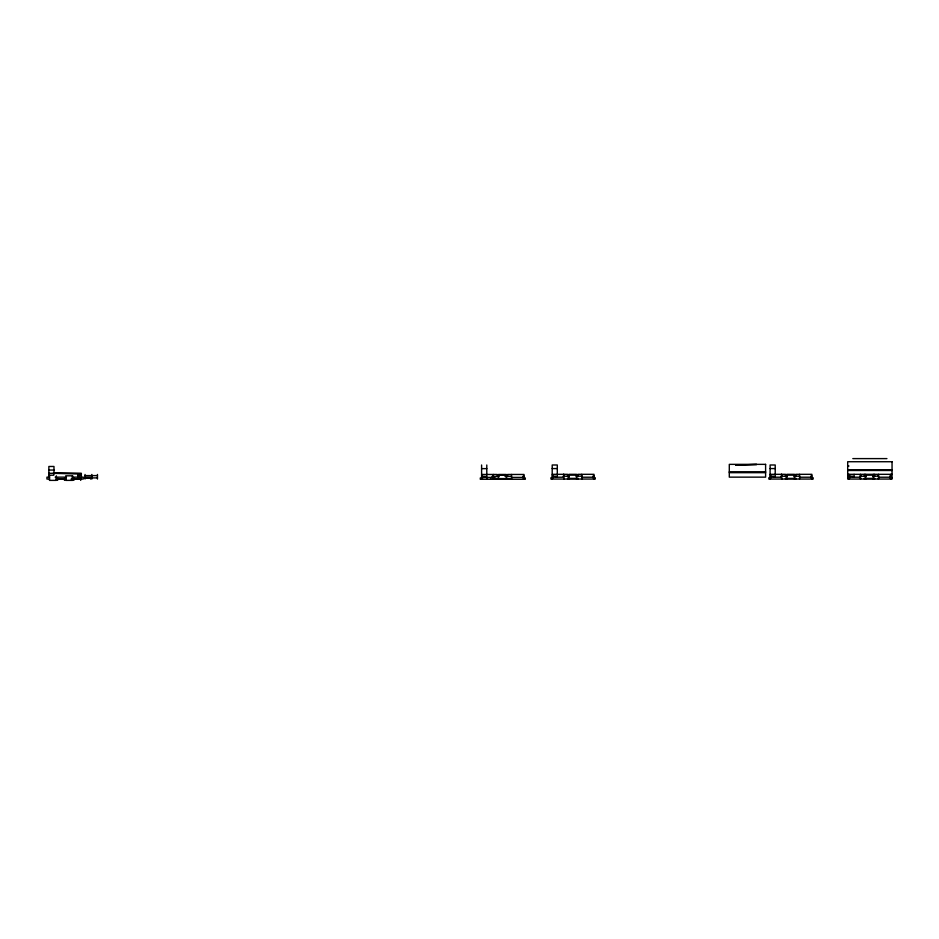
<?xml version="1.0" encoding="UTF-8"?>
<svg xmlns="http://www.w3.org/2000/svg" width="939" height="939" viewBox="0 0 939 939"><rect width="100%" height="100%" fill="white"/><g stroke="black" fill="none" stroke-linecap="round" stroke-linejoin="round"><path stroke-width="1.41" d="M848.973 477.775L848.973 476.496M71.423 479.172L81.341 479.054M852.812 458.608L886.932 458.608M847.694 466.014L848.973 466.014M552.202 468.573L557.308 468.573M770.097 468.573L775.215 468.573M481.601 468.631L486.789 468.631M847.694 469.911L892.05 469.911M48.863 470.052L53.981 470.052M847.694 470.486L892.05 470.486M729.298 471.789L765.602 471.789M729.298 472.669L765.602 472.669M48.863 473.303L81.341 473.303L81.341 477.141M552.202 474.324L567.602 474.324L567.602 476.754M770.097 474.324L785.497 474.324L785.497 476.754M847.694 474.324L892.05 474.324M481.601 474.465L497.236 474.465L497.236 476.543M48.863 475.216L53.793 475.216M81.341 475.216L77.691 475.216L77.691 477.141M568.881 475.134L576.546 475.134M786.776 475.134L794.453 475.134M865.652 475.134L873.329 475.134M498.527 475.275L506.321 475.275M85.026 475.603L97.456 475.603M85.026 475.791L91.858 475.791M481.601 476.214L482.634 476.214L482.634 477.974L480.298 477.974L480.298 479.266L525.324 479.266L525.324 477.974L522.988 477.974L522.988 476.214L524.021 476.214M552.202 476.05L553.224 476.05L553.224 477.775L550.923 477.775L550.923 479.054L595.279 479.054L595.279 477.775L592.979 477.775L592.979 476.05L594 476.05M770.097 476.05L771.119 476.05L771.119 477.775L768.818 477.775L768.818 479.054L813.174 479.054L813.174 477.775L810.873 477.775L810.873 476.05L811.895 476.05M848.973 476.05L849.995 476.05L849.995 477.775L847.694 477.775M890.771 476.05L889.749 476.05L889.749 477.775L892.05 477.775M482.634 476.413L485.486 476.413L485.486 477.399M492.013 476.413L499.055 476.413M505.018 476.413L511.509 476.331M553.224 476.237L556.029 476.237L556.029 477.212M563.095 476.237L569.386 476.237M576.018 476.237L581.664 476.155M771.119 476.237L773.936 476.237L773.936 477.212M780.99 476.237L787.293 476.237M793.913 476.237L799.559 476.155M849.995 476.237L852.812 476.237L852.812 477.212M859.866 476.237L866.169 476.237M872.789 476.237L878.435 476.155M890.771 476.496L890.771 477.775M49.614 477.141L46.95 477.141L46.95 479.054L49.614 479.054M55.19 477.141L66.446 477.141M72.068 477.141L83.254 477.141L83.254 479.054L71.176 479.054M482.634 477.399L493.28 477.399M511.567 477.399L522.988 477.399M553.224 477.212L563.705 477.212M581.722 477.212L592.979 477.212M771.119 477.212L781.6 477.212M799.629 477.212L810.873 477.212M849.995 477.212L860.476 477.212M878.505 477.212L889.749 477.212M85.026 477.716L91.858 477.716M85.026 477.904L97.456 477.904M568.881 478.385L576.546 478.385M786.776 478.385L794.453 478.385M865.652 478.385L873.329 478.385M493.339 478.585L497.236 478.585M498.527 478.585L506.321 478.585M507.612 478.585L511.509 478.585M55.929 479.054L66.305 479.054M57.619 479.242L64.462 479.242M73.852 479.242L80.695 479.242M53.1 473.35L81.341 473.679L53.793 473.303M890.771 474.324L890.771 479.054M878.505 474.324L878.505 479.054M878.435 475.134L878.435 476.754M878.435 478.385L878.435 479.054M874.596 474.324L874.596 476.754M874.596 478.28L874.596 479.054M873.329 474.324L873.329 479.054M865.652 474.324L865.652 479.054M864.373 474.324L864.373 476.754M864.373 478.28L864.373 479.054M860.547 476.754L860.547 474.324L860.476 479.054L860.547 478.385M854.091 474.324L854.091 477.212M848.973 474.324L848.973 479.054M811.895 479.054L811.895 474.324L795.72 474.324L795.72 476.754M799.629 474.324L799.559 479.054M795.72 478.28L795.72 479.054M794.453 479.054L794.453 474.324L786.776 474.324L786.776 479.054M785.497 478.28L785.497 479.054M781.671 474.324L781.671 476.754M781.671 478.385L781.671 479.054M781.6 474.324L781.6 479.054M775.215 477.212L775.215 464.993L770.097 464.993L770.097 479.054M594 479.054L594 474.324L577.825 474.324L577.825 476.754M581.722 474.324L581.722 479.054M581.664 475.134L581.664 476.754M581.664 478.385L581.664 479.054M577.825 478.28L577.825 479.054M576.546 479.054L576.546 474.324L568.881 474.324L568.881 479.054M567.602 478.28L567.602 479.054M563.764 474.324L563.764 476.754M563.764 478.385L563.764 479.054M563.705 474.324L563.705 479.054M557.308 477.212L557.308 464.993L552.202 464.993L552.202 479.054M524.021 479.266L524.021 474.465L507.612 474.465L507.612 476.543M511.567 474.465L511.509 479.266M507.612 478.35L507.612 479.266M506.321 479.266L506.321 474.465L498.527 474.465L498.527 479.266M497.236 478.35L497.236 479.266M495.17 477.974L495.17 479.266M494.571 477.974L494.571 479.266M493.339 476.413L493.339 474.465L493.28 479.266L493.339 477.974M490.686 477.974L490.686 479.266M486.789 464.993L486.789 477.399M486.789 477.974L486.789 479.266M481.601 464.993L481.601 479.266M97.456 474.453L97.456 479.054M91.858 474.453L91.858 479.054M90.614 478.35L90.614 479.054M85.026 474.453L85.026 479.054M80.695 478.092L80.695 480.392M79.029 475.216L79.029 477.141M73.852 478.092L73.852 480.392M64.462 478.092L64.462 480.392M57.619 478.092L57.619 480.392M56.34 475.803L56.34 480.381L49.509 480.381L49.509 475.803M53.981 474.301L53.981 466.472L48.863 466.472L48.863 477.141M892.05 461.73L847.694 461.73L847.694 479.054L892.05 479.054L892.05 461.73M765.602 464.359L729.298 464.359L729.298 477.141L765.602 477.141L765.602 464.359M756.658 464.488L735.695 465.005L756.658 464.488M72.585 475.815L65.753 475.815L65.753 480.381L72.585 480.381L72.585 475.815"/></g></svg>
